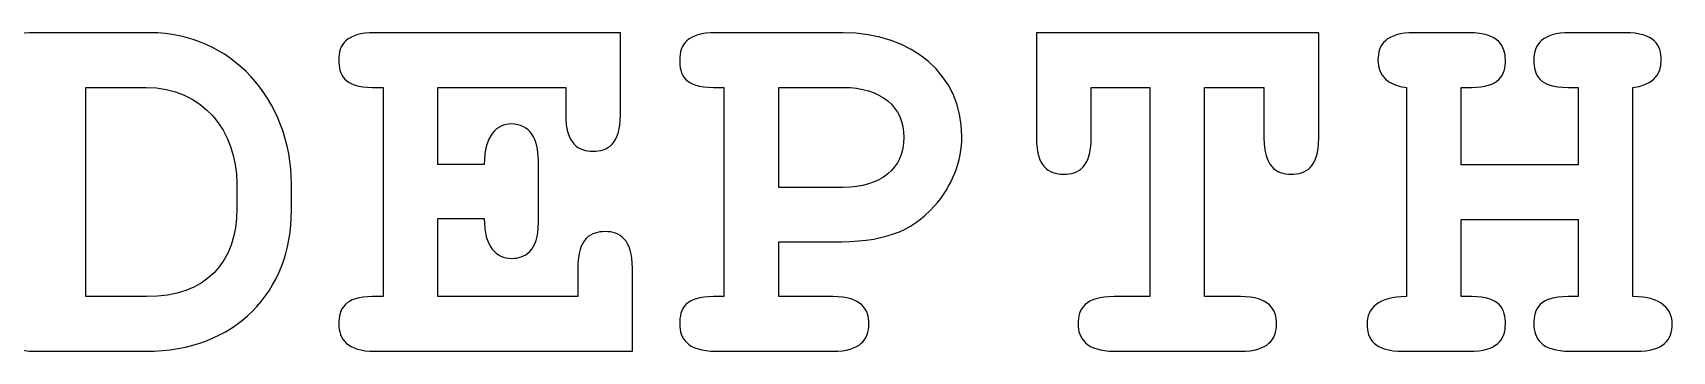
# Model space of a CAD drawing. Extents: x 3 to 63, y 6 to 117.
# Drawn here: x 39.96 to 56.88, y 77.27 to 80.56 of the extents above; entities that cross this region are included whole.
import ezdxf

# ---------------------------------------------------------------- set-up
doc = ezdxf.new("R2010")
doc.units = 0
doc.layers.add('Layer_1', color=7, linetype='CONTINUOUS')

msp = doc.modelspace()

# ---------------------------------------------------------------- linework, layer by layer
at = {"layer": 'Layer_1', "color": 7}
for points in [[(41.176723, 80.56036), (39.980101, 80.56036)], [(46.027762, 79.7137), (46.027762, 80.56036), (43.493406, 80.56036)], [(48.327512, 80.56036), (47.012356, 80.56036)], [(53.234994, 79.47099), (53.234994, 80.56036), (50.322461, 80.56036), (50.322461, 79.47099)], [(54.789678, 80.56036), (54.219589, 80.56036)], [(56.398344, 80.56036), (55.828255, 80.56036)], [(41.137212, 77.83407), (40.510679, 77.83407), (40.510679, 79.99589), (41.131568, 79.99589)], [(43.470828, 79.99592), (43.578073, 79.99592), (43.578073, 77.8341), (43.470828, 77.8341)], [(44.622295, 79.20005), (44.142517, 79.20005), (44.142517, 79.99592), (45.463317, 79.99592), (45.463317, 79.7137)], [(46.989778, 79.99592), (47.097023, 79.99592), (47.097023, 77.8341), (46.989778, 77.8341)], [(48.327512, 78.96302), (47.661467, 78.96302), (47.661467, 79.99595), (48.327512, 79.99595)], [(50.886905, 79.47099), (50.886905, 79.99592), (51.490861, 79.99592), (51.490861, 77.8341), (51.123972, 77.8341)], [(52.427838, 77.8341), (52.055305, 77.8341), (52.055305, 79.99592), (52.670549, 79.99592), (52.670549, 79.47099)], [(54.140567, 79.99592), (54.140567, 77.8341)], [(55.805678, 79.99592), (55.912922, 79.99592), (55.912922, 79.19441), (54.705011, 79.19441), (54.705011, 79.99592), (54.812255, 79.99592)], [(56.477367, 77.8341), (56.477367, 79.99592)], [(45.181095, 78.60174), (45.181095, 79.23956)], [(42.068545, 79.00247), (42.068545, 78.74282)], [(42.63299, 78.72592), (42.63299, 78.99121)], [(45.587495, 78.12761), (45.587495, 77.8341), (44.142517, 77.8341), (44.142517, 78.64125), (44.622295, 78.64125)], [(54.812255, 77.8341), (54.705011, 77.8341), (54.705011, 78.62996), (55.912922, 78.62996), (55.912922, 77.8341), (55.805678, 77.8341)], [(48.220267, 77.8341), (47.661467, 77.8341), (47.661467, 78.39854), (48.214623, 78.39854)], [(46.15194, 77.26965), (46.15194, 78.12761)], [(39.980101, 77.26965), (41.131568, 77.26965)], [(43.493406, 77.26965), (46.15194, 77.26965)], [(47.012356, 77.26965), (48.220267, 77.26965)], [(51.123972, 77.26965), (52.427838, 77.26965)], [(54.1067, 77.26965), (54.789678, 77.26965)], [(55.828255, 77.26965), (56.511233, 77.26965)]]:
    msp.add_lwpolyline(points, dxfattribs=at)
for points in [[(48.954045, 79.47666)], [(49.552356, 79.49356)], [(53.234994, 79.47099)], [(42.63299, 78.72592)], [(56.883767, 77.55188)]]:
    msp.add_lwpolyline(points, close=True, dxfattribs=at)
for points in [[(39.980101, 80.56036), (39.675301, 80.56036), (39.601923, 80.43619), (39.601923, 80.27814)], [(42.63299, 78.99121), (42.63299, 79.87739), (42.000812, 80.56036), (41.176723, 80.56036)], [(43.493406, 80.56036), (43.194251, 80.56036), (43.120873, 80.43619), (43.120873, 80.27814)], [(47.012356, 80.56036), (46.7132, 80.56036), (46.639823, 80.43619), (46.639823, 80.27814)], [(49.552356, 79.49356), (49.552356, 80.1201), (49.044356, 80.56036), (48.327512, 80.56036)], [(54.219589, 80.56036), (53.926078, 80.56036), (53.847055, 80.43619), (53.847055, 80.27814)], [(55.162211, 80.27814), (55.162211, 80.41925), (55.094481, 80.56036), (54.789678, 80.56036)], [(55.828255, 80.56036), (55.534744, 80.56036), (55.455722, 80.43619), (55.455722, 80.27814)], [(56.770878, 80.27814), (56.770878, 80.43054), (56.703148, 80.56036), (56.398344, 80.56036)], [(43.120873, 80.27814), (43.120873, 80.13139), (43.171673, 79.99592), (43.470828, 79.99592)], [(46.639823, 80.27814), (46.639823, 80.13139), (46.684983, 79.99592), (46.989778, 79.99592)], [(53.847055, 80.27814), (53.847055, 80.11445), (53.9543, 80.01285), (54.140567, 79.99592)], [(54.812255, 79.99592), (55.100122, 79.99592), (55.162211, 80.1201), (55.162211, 80.27814)], [(55.455722, 80.27814), (55.455722, 80.12574), (55.506522, 79.99592), (55.805678, 79.99592)], [(56.477367, 79.99592), (56.663633, 80.01282), (56.770878, 80.11445), (56.770878, 80.27814)], [(41.131568, 79.99589), (41.71859, 79.99589), (42.068545, 79.53869), (42.068545, 79.00247)], [(48.327512, 79.99595), (48.716978, 79.99595), (48.954045, 79.79839), (48.954045, 79.47666)], [(45.463317, 79.7137), (45.463317, 79.41454), (45.59314, 79.33552), (45.74554, 79.33552)], [(45.74554, 79.33552), (45.892295, 79.33552), (46.027762, 79.40322), (46.027762, 79.7137)], [(44.898873, 79.61774), (44.757762, 79.61774), (44.622295, 79.50485), (44.622295, 79.20005)], [(45.181095, 79.23956), (45.181095, 79.4597), (45.096425, 79.61774), (44.898873, 79.61774)], [(48.954045, 79.47666), (48.954045, 79.16057), (48.716978, 78.96302), (48.327512, 78.96302)], [(49.270134, 78.77108), (49.450756, 78.96863), (49.552356, 79.23392), (49.552356, 79.49356)], [(50.322461, 79.47099), (50.322461, 79.18312), (50.440994, 79.09845), (50.604683, 79.09845)], [(50.604683, 79.09845), (50.751438, 79.09845), (50.886905, 79.16615), (50.886905, 79.47099)], [(52.670549, 79.47099), (52.670549, 79.18876), (52.789083, 79.09845), (52.952772, 79.09845)], [(52.952772, 79.09845), (53.099527, 79.09845), (53.234994, 79.16615), (53.234994, 79.47099)], [(41.131568, 77.26965), (42.057257, 77.26965), (42.63299, 77.8849), (42.63299, 78.72592)], [(42.068545, 78.74282), (42.068545, 78.18402), (41.752456, 77.83407), (41.137212, 77.83407)], [(48.214623, 78.39854), (48.739556, 78.39854), (49.021778, 78.49454), (49.270134, 78.77108)], [(44.622295, 78.64125), (44.622295, 78.34774), (44.746473, 78.22921), (44.904517, 78.22921)], [(44.904517, 78.22921), (45.039984, 78.22921), (45.181095, 78.29691), (45.181095, 78.60174)], [(45.869717, 78.50579), (45.728606, 78.50579), (45.587495, 78.44369), (45.587495, 78.12761)], [(46.15194, 78.12761), (46.15194, 78.42676), (46.022117, 78.50579), (45.869717, 78.50579)], [(43.470828, 77.8341), (43.177317, 77.8341), (43.120873, 77.70428), (43.120873, 77.55188)], [(46.989778, 77.8341), (46.696267, 77.8341), (46.639823, 77.70992), (46.639823, 77.55188)], [(48.5928, 77.55188), (48.5928, 77.69863), (48.51942, 77.8341), (48.220267, 77.8341)], [(51.123972, 77.8341), (50.824816, 77.8341), (50.751438, 77.70992), (50.751438, 77.55188)], [(52.800372, 77.55188), (52.800372, 77.69863), (52.726992, 77.8341), (52.427838, 77.8341)], [(54.140567, 77.8341), (53.847055, 77.8341), (53.734167, 77.70992), (53.734167, 77.55188)], [(55.162211, 77.55188), (55.162211, 77.69863), (55.117051, 77.8341), (54.812255, 77.8341)], [(55.805678, 77.8341), (55.512167, 77.8341), (55.455722, 77.70992), (55.455722, 77.55188)], [(56.883767, 77.55188), (56.883767, 77.69299), (56.782167, 77.8341), (56.477367, 77.8341)], [(39.601923, 77.55188), (39.601923, 77.40512), (39.686593, 77.26965), (39.980101, 77.26965)], [(43.120873, 77.55188), (43.120873, 77.39948), (43.205543, 77.26965), (43.493406, 77.26965)], [(46.639823, 77.55188), (46.639823, 77.40512), (46.718843, 77.26965), (47.012356, 77.26965)], [(48.220267, 77.26965), (48.508134, 77.26965), (48.5928, 77.39383), (48.5928, 77.55188)], [(50.751438, 77.55188), (50.751438, 77.40512), (50.836108, 77.26965), (51.123972, 77.26965)], [(52.427838, 77.26965), (52.715705, 77.26965), (52.800372, 77.39383), (52.800372, 77.55188)], [(53.734167, 77.55188), (53.734167, 77.39948), (53.801897, 77.26965), (54.1067, 77.26965)], [(54.789678, 77.26965), (55.077544, 77.26965), (55.162211, 77.38819), (55.162211, 77.55188)], [(55.455722, 77.55188), (55.455722, 77.40512), (55.529102, 77.26965), (55.828255, 77.26965)], [(56.511233, 77.26965), (56.7991, 77.26965), (56.883767, 77.38819), (56.883767, 77.55188)]]:
    msp.add_open_spline(points, degree=3, dxfattribs=at)

doc.saveas('drawing.dxf')
